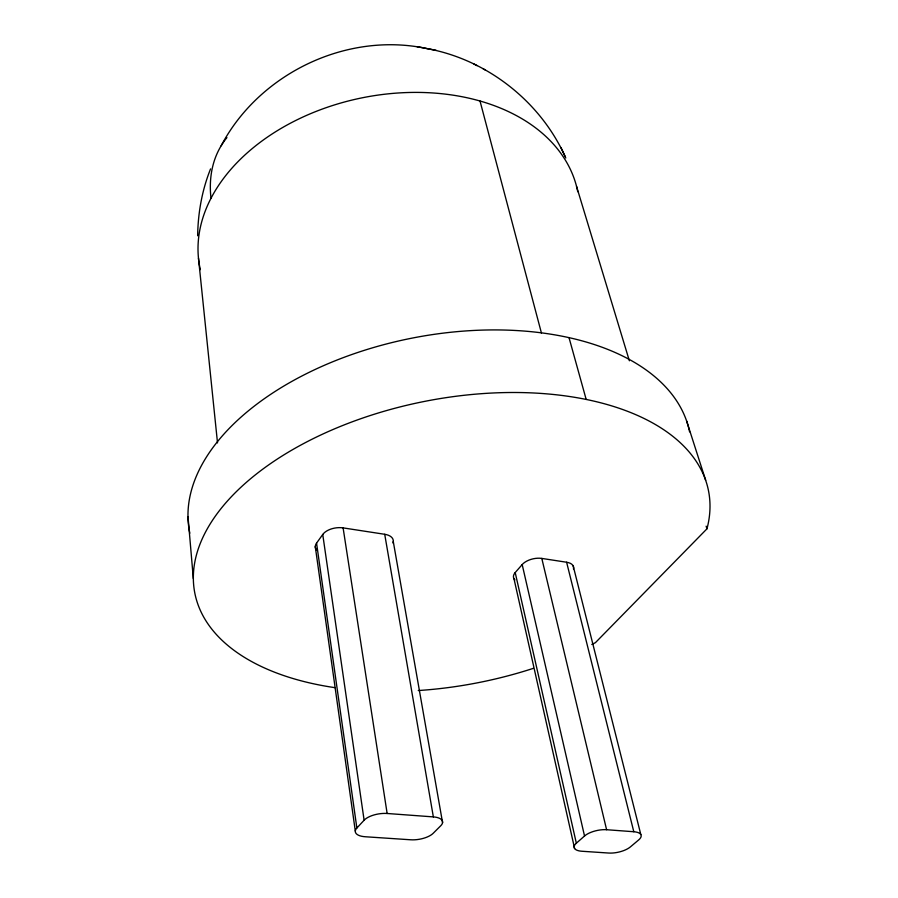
<?xml version="1.0" encoding="UTF-8"?>
<svg xmlns="http://www.w3.org/2000/svg" width="898" height="898" viewBox="0 0 898 898"><rect width="100%" height="100%" fill="white"/><g stroke="black" fill="none" stroke-linecap="round" stroke-linejoin="round"><path stroke-width="1.35" d="M197.661 235.759C197.975 212.949 202.039 190.107 210.559 168.903M221.177 145.745C259.309 73.389 346.83 31.363 426.999 48.582M316.523 550.036A15.367 8.576 -8.7 0 1 316.556 543.122L322.741 534.478A15.457 8.677 -8.9 0 1 343.103 527.889L384.714 534.288A15.255 8.486 -9.8 0 1 392.92 542.964M514.936 579.895A14.503 7.655 -12.6 0 1 515.205 572.565L522.187 564.573A14.581 7.745 -12.8 0 1 541.797 558.421L566.616 562.238A14.491 7.622 -13.3 0 1 573.452 569.029M356.865 828.023L364.117 820.222A17.388 7.442 -9.5 0 1 387.139 813.487L433.352 816.899A17.141 7.263 -10.1 0 1 440.783 825.711L433.184 833.299A17.04 7.162 -10 0 1 410.756 839.787L365.172 836.745A17.275 7.341 -9.4 0 1 356.865 828.023L316.556 543.122M706.131 526.172L706.962 528.821L595.441 642.631A261.902 143.164 -11.3 0 1 591.793 644.483M576.336 843.211L584.531 836.004A16.299 6.544 -12.3 0 1 606.599 829.718L633.797 831.739A16.175 6.432 -12.7 0 1 638.725 839.888L630.329 846.949A16.074 6.353 -12.5 0 1 608.754 853.044L581.859 851.248A16.198 6.466 -12.2 0 1 576.336 843.211L515.205 572.565M427.268 48.638C486.761 59.582 539.923 101.081 564.954 156.151M416.897 46.64L436.136 50.344M473.897 64.005L477.051 65.666M483.247 68.91L485.066 69.876M560.958 147.519L565.796 158.003M686.644 421.039L705.682 480.284M576.527 186.313L629.363 360.794M569.006 337.581L586.17 399.419M480.003 100.969L541.449 333.102M573.182 565.897L640.813 834.545M566.616 562.238L633.797 831.739M541.797 558.421L606.599 829.718M522.187 564.573L584.531 836.004M513.97 578.694L574.608 848.531M393.268 541.494L442.579 822.703M384.714 534.288L433.352 816.899M343.103 527.889L387.139 813.487M322.741 534.478L364.117 820.222M315.265 546.556L355.305 831.054M198.48 258.209L217.518 442.916M187.996 516.575L193.328 578.57M334.864 687.644A261.902 143.164 -11.3 0 1 210.255 523.803A261.902 143.164 -11.3 0 1 517.82 392.516A261.902 143.164 -11.3 0 1 706.962 528.821M533.3 668.359A261.902 143.164 -11.3 0 1 418.255 690.54M200.333 269.647A192.711 134.195 -11.4 0 1 361.018 98.05A192.711 134.195 -11.4 0 1 577.751 191.689M210.996 198.346A193.059 116.863 32.8 0 1 226.925 137.596M189.837 533.188A254.965 146.621 -11.3 0 1 409.825 338.568A254.965 146.621 -11.3 0 1 689.585 431.826"/></g></svg>
